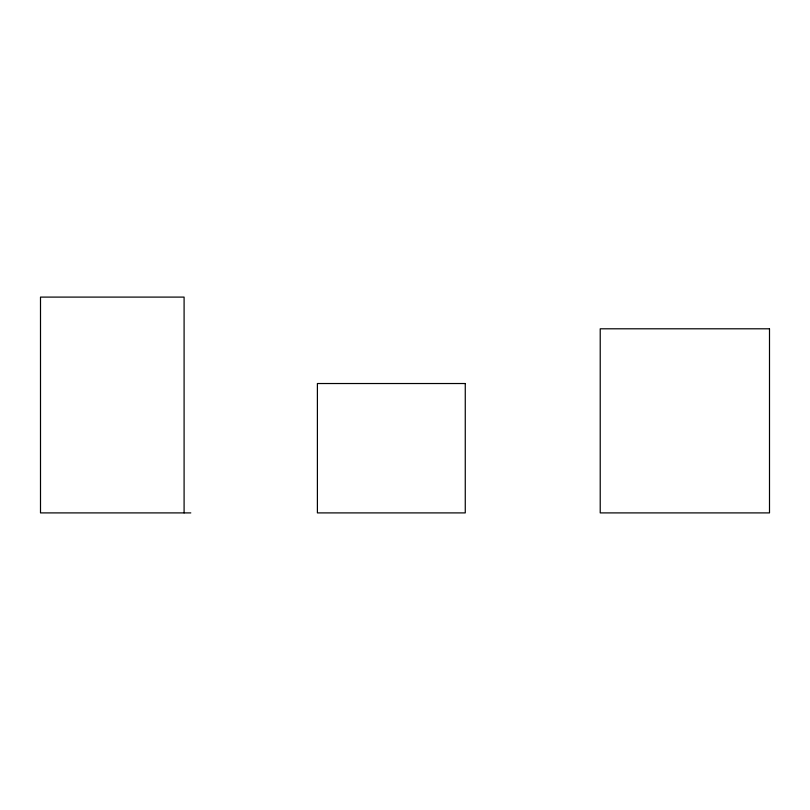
<?xml version="1.0" encoding="UTF-8"?>
<svg xmlns="http://www.w3.org/2000/svg" width="810" height="810" viewBox="0 0 810 810"><rect width="100%" height="100%" fill="white"/><g stroke="black" fill="none" stroke-linecap="round" stroke-linejoin="round"><path stroke-width="1.21" d="M190.806 512.902L40.5 512.902L40.5 297.098L184.093 297.098L184.093 512.902M769.5 328.799L600.22 328.799L600.22 512.902L769.5 512.902L769.5 328.799M465.264 383.525L317.399 383.525L317.399 512.902L465.264 512.902L465.264 383.525"/></g></svg>
